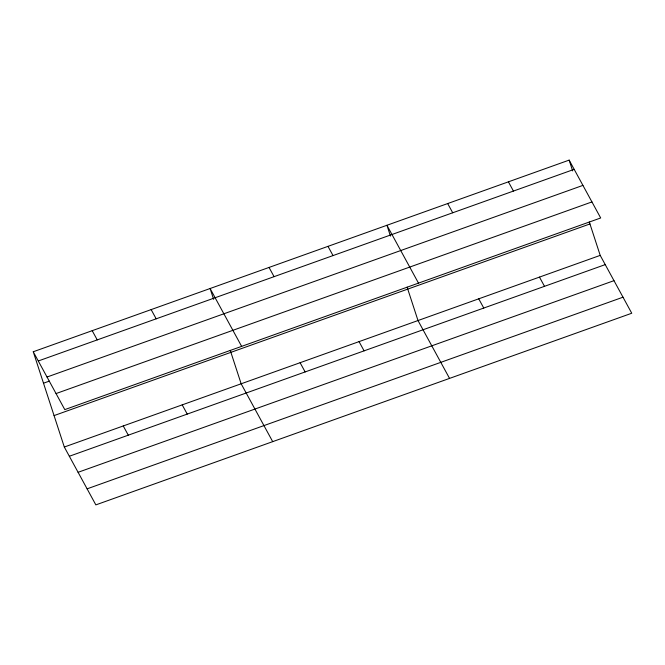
<?xml version="1.0" encoding="UTF-8"?>
<svg xmlns="http://www.w3.org/2000/svg" width="665" height="665" viewBox="0 0 665 665"><rect width="100%" height="100%" fill="white"/><g stroke="black" fill="none" stroke-linecap="round" stroke-linejoin="round"><path stroke-width="1" d="M33.25 351.76L569.149 160.115L600.686 217.97L64.796 409.615L33.25 351.76L64.314 447.03L95.851 504.885L631.75 313.24L600.204 255.385L589.315 221.985M38.279 360.987L574.178 169.342M47.032 377.03L582.922 185.385M43.499 383.198L49.301 381.128M56.043 393.564L591.941 201.919M54.065 415.592L589.955 223.947M64.314 447.03L600.204 255.385M69.343 456.257L605.233 264.612M78.088 472.308L613.986 280.663M87.107 488.842L622.997 297.197M508.409 181.836L513.438 191.055M539.473 277.106L544.502 286.332M447.678 203.556L452.707 212.775M478.742 298.826L483.771 308.053M418.485 283.124L386.939 225.277L390.463 236.083M449.548 378.402L418.002 320.547L407.113 287.147M327.995 246.358L333.024 255.576M359.058 341.627L364.088 350.854M269.042 267.438L274.071 276.657M300.106 362.708L305.135 371.935M241.636 346.365L210.098 288.519L213.623 299.325M272.7 441.643L241.154 383.788L230.265 350.389M151.146 309.599L156.175 318.818M182.21 404.869L187.239 414.096M92.202 330.68L97.231 339.898M123.258 425.949L128.287 435.176M569.149 160.115L572.673 170.922"/></g></svg>
